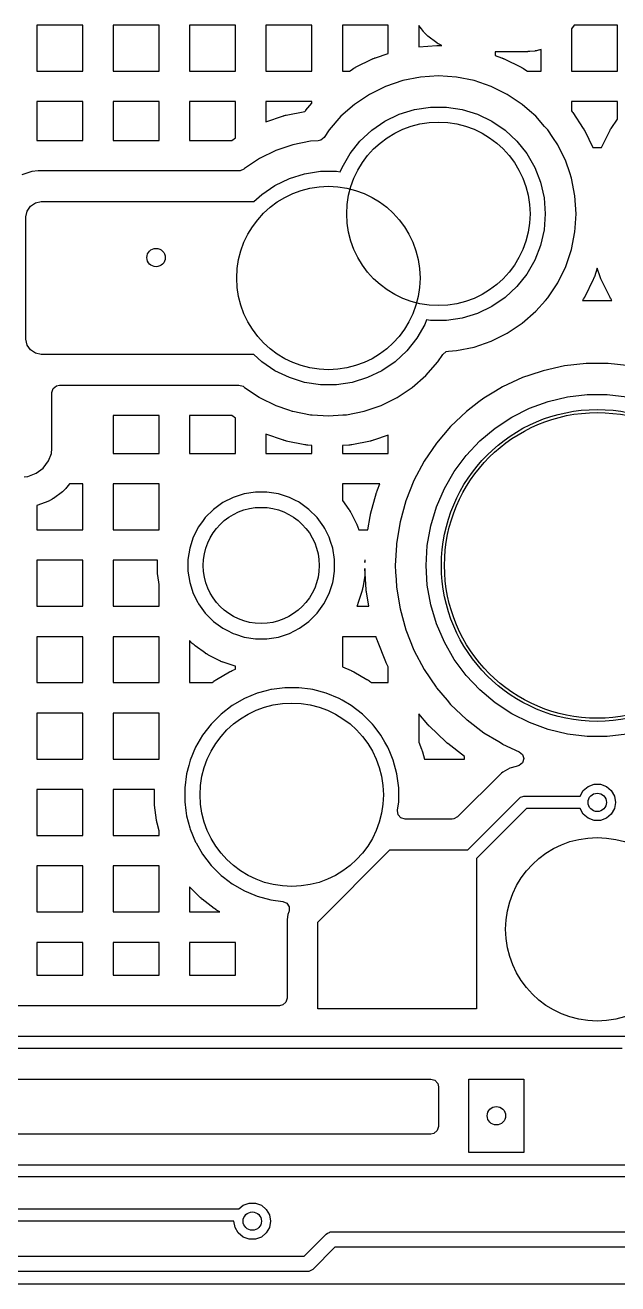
# Model space of a CAD drawing. Extents: x 2.49 to 8.57, y -5.87 to -1.87.
# Drawn here: x 5.737 to 6.119, y -4.413 to -3.603 of the extents above; entities that cross this region are included whole.
import ezdxf

# ---------------------------------------------------------------- set-up
doc = ezdxf.new("R2010")
doc.units = 0
doc.header["$MEASUREMENT"] = 0
doc.layers.add('BLACK', color=7, linetype='CONTINUOUS')

msp = doc.modelspace()

# ---------------------------------------------------------------- linework, layer by layer
at = {"layer": 'BLACK', "linetype": 'CONTINUOUS'}
for p, q in [((5.77402, -3.60268), (5.74442, -3.60268)), ((5.74442, -3.60268), (5.74442, -3.63228)), ((5.77402, -3.63228), (5.77402, -3.60268)), ((5.82323, -3.60268), (5.79363, -3.60268)), ((5.79363, -3.60268), (5.79363, -3.63228)), ((5.82323, -3.63228), (5.82323, -3.60268)), ((5.87245, -3.60268), (5.84284, -3.60268)), ((5.84284, -3.60268), (5.84284, -3.63228)), ((5.87245, -3.63228), (5.87245, -3.60268)), ((5.92166, -3.60268), (5.89205, -3.60268)), ((5.89205, -3.60268), (5.89205, -3.63228)), ((5.92166, -3.63228), (5.92166, -3.60268)), ((5.97087, -3.60268), (5.94127, -3.60268)), ((5.94127, -3.60268), (5.94127, -3.63228)), ((5.97087, -3.61652), (5.97087, -3.60268)), ((5.9922, -3.6051), (5.99048, -3.6028)), ((5.99048, -3.6028), (5.99048, -3.61652)), ((5.99348, -3.60681), (5.9922, -3.6051)), ((6.09072, -3.60268), (6.0889, -3.6051)), ((6.0889, -3.6051), (6.0889, -3.63228)), ((6.11851, -3.60268), (6.09072, -3.60268)), ((6.11851, -3.61583), (6.11851, -3.60268)), ((5.9937, -3.60709), (5.99348, -3.60681)), ((5.99416, -3.60762), (5.9937, -3.60709)), ((5.9944, -3.60787), (5.99416, -3.60762)), ((5.99539, -3.60886), (5.9944, -3.60787)), ((5.99564, -3.6091), (5.99539, -3.60886)), ((5.99618, -3.60956), (5.99564, -3.6091)), ((5.99645, -3.60978), (5.99618, -3.60956)), ((6.00211, -3.61401), (5.99645, -3.60978)), ((6.00239, -3.61421), (6.00211, -3.61401)), ((5.96256, -3.62363), (5.97087, -3.62081)), ((5.97087, -3.61974), (5.97087, -3.61652)), ((5.97087, -3.62081), (5.97087, -3.61974)), ((5.99048, -3.61652), (6.00219, -3.61575)), ((6.00219, -3.61575), (6.00235, -3.61574)), ((6.00235, -3.61574), (6.00267, -3.61573)), ((6.00298, -3.61459), (6.00239, -3.61421)), ((6.00267, -3.61573), (6.00283, -3.61573)), ((6.00283, -3.61573), (6.00347, -3.61573)), ((6.00328, -3.61477), (6.00298, -3.61459)), ((6.00451, -3.61544), (6.00328, -3.61477)), ((6.00347, -3.61573), (6.00363, -3.61573)), ((6.00363, -3.61573), (6.00395, -3.61574)), ((6.00395, -3.61574), (6.00411, -3.61575)), ((6.00411, -3.61575), (6.00533, -3.61583)), ((6.00482, -3.6156), (6.00451, -3.61544)), ((6.00533, -3.61583), (6.00482, -3.6156)), ((6.06041, -3.61974), (6.03969, -3.61974)), ((6.03969, -3.61974), (6.03969, -3.62226)), ((6.03969, -3.62226), (6.04373, -3.62363)), ((6.06055, -3.61974), (6.06041, -3.61974)), ((6.06081, -3.61973), (6.06055, -3.61974)), ((6.06094, -3.61972), (6.06081, -3.61973)), ((6.06146, -3.6197), (6.06094, -3.61972)), ((6.06159, -3.61969), (6.06146, -3.6197)), ((6.06186, -3.61967), (6.06159, -3.61969)), ((6.06199, -3.61965), (6.06186, -3.61967)), ((6.0652, -3.61931), (6.06199, -3.61965)), ((6.06551, -3.61927), (6.0652, -3.61931)), ((6.06611, -3.61916), (6.06551, -3.61927)), ((6.06641, -3.6191), (6.06611, -3.61916)), ((6.0676, -3.61882), (6.06641, -3.6191)), ((6.0679, -3.61874), (6.0676, -3.61882)), ((6.06849, -3.61856), (6.0679, -3.61874)), ((6.06878, -3.61846), (6.06849, -3.61856)), ((6.0693, -3.61827), (6.06878, -3.61846)), ((6.0693, -3.63228), (6.0693, -3.61827)), ((6.11851, -3.63228), (6.11851, -3.61583)), ((5.94867, -3.63041), (5.94923, -3.63009)), ((5.94923, -3.63009), (5.94937, -3.63001)), ((5.94937, -3.63001), (5.94965, -3.62986)), ((5.94965, -3.62986), (5.94979, -3.62979)), ((5.94979, -3.62979), (5.96079, -3.62437)), ((5.96079, -3.62437), (5.96093, -3.6243)), ((5.96093, -3.6243), (5.96122, -3.62417)), ((5.96122, -3.62417), (5.96137, -3.6241)), ((5.96137, -3.6241), (5.96196, -3.62386)), ((5.96196, -3.62386), (5.96211, -3.6238)), ((5.96211, -3.6238), (5.96241, -3.62369)), ((5.96241, -3.62369), (5.96256, -3.62363)), ((6.04373, -3.62363), (6.04389, -3.62369)), ((6.04389, -3.62369), (6.04419, -3.6238)), ((6.04419, -3.6238), (6.04433, -3.62386)), ((6.04433, -3.62386), (6.04493, -3.6241)), ((6.04493, -3.6241), (6.04507, -3.62417)), ((6.04507, -3.62417), (6.04537, -3.6243)), ((6.04537, -3.6243), (6.04551, -3.62437)), ((6.04551, -3.62437), (6.05651, -3.62979)), ((6.05651, -3.62979), (6.05665, -3.62986)), ((6.05665, -3.62986), (6.05693, -3.63001)), ((6.05693, -3.63001), (6.05707, -3.63009)), ((6.05707, -3.63009), (6.05763, -3.63041)), ((5.74442, -3.63228), (5.77402, -3.63228)), ((5.79363, -3.63228), (5.82323, -3.63228)), ((5.84284, -3.63228), (5.87245, -3.63228)), ((5.89205, -3.63228), (5.92166, -3.63228)), ((5.94127, -3.63228), (5.94583, -3.63228)), ((5.94583, -3.63228), (5.94813, -3.63075)), ((5.94813, -3.63075), (5.94826, -3.63066)), ((5.94826, -3.63066), (5.94854, -3.63049)), ((5.94854, -3.63049), (5.94867, -3.63041)), ((5.98017, -3.63836), (5.96917, -3.64209)), ((5.99156, -3.6361), (5.98017, -3.63836)), ((5.98017, -3.63836), (5.98017, -3.63836)), ((6.00315, -3.63534), (5.99156, -3.6361)), ((5.99156, -3.6361), (5.99156, -3.6361)), ((5.99156, -3.6361), (5.99156, -3.6361)), ((5.99156, -3.6361), (5.99156, -3.6361)), ((5.99156, -3.6361), (5.99156, -3.6361)), ((6.01474, -3.6361), (6.00315, -3.63534)), ((6.00315, -3.63534), (6.00315, -3.63534)), ((6.02613, -3.63836), (6.01474, -3.6361)), ((6.01474, -3.6361), (6.01474, -3.6361)), ((6.01474, -3.6361), (6.01474, -3.6361)), ((6.03713, -3.64209), (6.02613, -3.63836)), ((6.02613, -3.63836), (6.02613, -3.63836)), ((6.02613, -3.63836), (6.02613, -3.63836)), ((6.05763, -3.63041), (6.05776, -3.63049)), ((6.05776, -3.63049), (6.05804, -3.63066)), ((6.05804, -3.63066), (6.05817, -3.63075)), ((6.05817, -3.63075), (6.06047, -3.63228)), ((6.06047, -3.63228), (6.0693, -3.63228)), ((6.0889, -3.63228), (6.11851, -3.63228)), ((5.96917, -3.64209), (5.95875, -3.64723)), ((6.04755, -3.64723), (6.03713, -3.64209)), ((5.77402, -3.65189), (5.74442, -3.65189)), ((5.74442, -3.65189), (5.74442, -3.67696)), ((5.77402, -3.67694), (5.77402, -3.65189)), ((5.82323, -3.65189), (5.79363, -3.65189)), ((5.79363, -3.65189), (5.79363, -3.67694)), ((5.82323, -3.67694), (5.82323, -3.65189)), ((5.87245, -3.65189), (5.84284, -3.65189)), ((5.84284, -3.65189), (5.84284, -3.67694)), ((5.87245, -3.66485), (5.87245, -3.65189)), ((5.92166, -3.65189), (5.89205, -3.65189)), ((5.89205, -3.65189), (5.89205, -3.66485)), ((5.91775, -3.65739), (5.92166, -3.65293)), ((5.92166, -3.65293), (5.92166, -3.65189)), ((5.9491, -3.65368), (5.94036, -3.66134)), ((5.95875, -3.64723), (5.9491, -3.65368)), ((6.0572, -3.65368), (6.04755, -3.64723)), ((6.04755, -3.64723), (6.04755, -3.64723)), ((6.06192, -3.65782), (6.0572, -3.65368)), ((6.11851, -3.65189), (6.0889, -3.65189)), ((6.0889, -3.65189), (6.0889, -3.65782)), ((6.11851, -3.6631), (6.11851, -3.65189)), ((5.89205, -3.66485), (5.9033, -3.66103)), ((5.9033, -3.66103), (5.90346, -3.66098)), ((5.90346, -3.66098), (5.90376, -3.66089)), ((5.90376, -3.66089), (5.90392, -3.66084)), ((5.90392, -3.66084), (5.90454, -3.66068)), ((5.90454, -3.66068), (5.90469, -3.66064)), ((5.90469, -3.66064), (5.90501, -3.66057)), ((5.90501, -3.66057), (5.90516, -3.66053)), ((5.90516, -3.66053), (5.91714, -3.65815)), ((5.91714, -3.65815), (5.91735, -3.65788)), ((5.91735, -3.65788), (5.91745, -3.65776)), ((5.91745, -3.65776), (5.91765, -3.65751)), ((5.91765, -3.65751), (5.91775, -3.65739)), ((5.94036, -3.66134), (5.93271, -3.67007)), ((5.9687, -3.66446), (5.97798, -3.65999)), ((5.97798, -3.65999), (5.98782, -3.65696)), ((5.98782, -3.65696), (5.998, -3.65542)), ((5.998, -3.65542), (6.0083, -3.65542)), ((6.0083, -3.65542), (6.01848, -3.65696)), ((6.01848, -3.65696), (6.02832, -3.65999)), ((6.02832, -3.65999), (6.0376, -3.66446)), ((6.06594, -3.66134), (6.06192, -3.65782)), ((6.07161, -3.66781), (6.06594, -3.66134)), ((6.0889, -3.65782), (6.08895, -3.65788)), ((6.08895, -3.65788), (6.08934, -3.65839)), ((6.08934, -3.65839), (6.08944, -3.65852)), ((6.08944, -3.65852), (6.08963, -3.65878)), ((6.08963, -3.65878), (6.08972, -3.65892)), ((6.08972, -3.65892), (6.09653, -3.66911)), ((5.87245, -3.67531), (5.87245, -3.66485)), ((5.93271, -3.67007), (5.92945, -3.67495)), ((5.95264, -3.67727), (5.96019, -3.67026)), ((5.96019, -3.67026), (5.9687, -3.66446)), ((6.0376, -3.66446), (6.04611, -3.67026)), ((6.04611, -3.67026), (6.05366, -3.67727)), ((6.07359, -3.67007), (6.07161, -3.66781)), ((6.07687, -3.67498), (6.07359, -3.67007)), ((6.09653, -3.66911), (6.09661, -3.66924)), ((6.09661, -3.66924), (6.09678, -3.66951)), ((6.09678, -3.66951), (6.09687, -3.66965)), ((6.09687, -3.66965), (6.09719, -3.67021)), ((6.09719, -3.67021), (6.09726, -3.67035)), ((6.09726, -3.67035), (6.09742, -3.67063)), ((6.09742, -3.67063), (6.09749, -3.67077)), ((6.09749, -3.67077), (6.10278, -3.6815)), ((6.10825, -3.6815), (6.11353, -3.67077)), ((6.11353, -3.67077), (6.11361, -3.67063)), ((6.11361, -3.67063), (6.11376, -3.67035)), ((6.11376, -3.67035), (6.11384, -3.67021)), ((6.11384, -3.67021), (6.11416, -3.66965)), ((6.11416, -3.66965), (6.11424, -3.66951)), ((6.11424, -3.66951), (6.11441, -3.66924)), ((6.11441, -3.66924), (6.1145, -3.66911)), ((6.1145, -3.66911), (6.11851, -3.6631)), ((5.74442, -3.67696), (5.74453, -3.67696)), ((5.74453, -3.67696), (5.74465, -3.67695)), ((5.74465, -3.67695), (5.7449, -3.67694)), ((5.7449, -3.67694), (5.74503, -3.67694)), ((5.74503, -3.67694), (5.77402, -3.67694)), ((5.79363, -3.67694), (5.82323, -3.67694)), ((5.84284, -3.67694), (5.87, -3.67694)), ((5.87, -3.67694), (5.87245, -3.67531)), ((5.92069, -3.67743), (5.9093, -3.6797)), ((5.92571, -3.6771), (5.92069, -3.67743)), ((5.92069, -3.67743), (5.92069, -3.67743)), ((5.92069, -3.67743), (5.92069, -3.67743)), ((5.92069, -3.67743), (5.92069, -3.67743)), ((5.92069, -3.67743), (5.92069, -3.67743)), ((5.92734, -3.67671), (5.92571, -3.6771)), ((5.92945, -3.67495), (5.92734, -3.67671)), ((5.94622, -3.68532), (5.95264, -3.67727)), ((6.05366, -3.67727), (6.06008, -3.68532)), ((6.08004, -3.67973), (6.07687, -3.67498)), ((5.8983, -3.68343), (5.88789, -3.68857)), ((5.9093, -3.6797), (5.8983, -3.68343)), ((5.9093, -3.6797), (5.9093, -3.6797)), ((5.94107, -3.69423), (5.94622, -3.68532)), ((6.06008, -3.68532), (6.06522, -3.69423)), ((6.08005, -3.67973), (6.08004, -3.67973)), ((6.08518, -3.69015), (6.08005, -3.67973)), ((6.10278, -3.6815), (6.10825, -3.6815)), ((5.87823, -3.69502), (5.87787, -3.69534)), ((5.88789, -3.68857), (5.87823, -3.69502)), ((5.93994, -3.69714), (5.94107, -3.69423)), ((6.06522, -3.69423), (6.06899, -3.70382)), ((6.08779, -3.69782), (6.08518, -3.69015)), ((5.74123, -3.69696), (5.73467, -3.69914)), ((5.74527, -3.69655), (5.74123, -3.69696)), ((5.74123, -3.69696), (5.74123, -3.69696)), ((5.74528, -3.69655), (5.74527, -3.69655)), ((5.87465, -3.69655), (5.74528, -3.69655)), ((5.87538, -3.6965), (5.87465, -3.69655)), ((5.87787, -3.69534), (5.87538, -3.6965)), ((5.89783, -3.7058), (5.90711, -3.70133)), ((5.90711, -3.70133), (5.91695, -3.6983)), ((5.91695, -3.6983), (5.92713, -3.69676)), ((5.92713, -3.69676), (5.93743, -3.69676)), ((5.93743, -3.69676), (5.93994, -3.69714)), ((6.0889, -3.7011), (6.08779, -3.69782)), ((6.08892, -3.70115), (6.0889, -3.7011)), ((6.09118, -3.71254), (6.08892, -3.70115)), ((5.88933, -3.7116), (5.89783, -3.7058)), ((6.06899, -3.70382), (6.07128, -3.71386)), ((5.73815, -3.72233), (5.74028, -3.71914)), ((5.74028, -3.71914), (5.74348, -3.717)), ((5.74348, -3.717), (5.74724, -3.71625)), ((5.74724, -3.71625), (5.88431, -3.71625)), ((5.88431, -3.71625), (5.88933, -3.7116)), ((6.07128, -3.71386), (6.07205, -3.72413)), ((6.09194, -3.72413), (6.09118, -3.71254)), ((6.09118, -3.71254), (6.09118, -3.71254)), ((5.7374, -3.7261), (5.73815, -3.72233)), ((5.7374, -3.80484), (5.7374, -3.7261)), ((6.07205, -3.72413), (6.07128, -3.7344)), ((6.09135, -3.73315), (6.09194, -3.72413)), ((6.09194, -3.72413), (6.09194, -3.72413)), ((6.07128, -3.7344), (6.06899, -3.74444)), ((6.08892, -3.74711), (6.09118, -3.73572)), ((6.09118, -3.73572), (6.09135, -3.73315)), ((6.06899, -3.74444), (6.06522, -3.75402)), ((6.08518, -3.75811), (6.08892, -3.74711)), ((6.06522, -3.75402), (6.06008, -3.76294)), ((6.08005, -3.76852), (6.08518, -3.75811)), ((6.10551, -3.75922), (6.10365, -3.76471)), ((6.10738, -3.76471), (6.10551, -3.75922)), ((6.06008, -3.76294), (6.05366, -3.77099)), ((6.10291, -3.76649), (6.09749, -3.77748)), ((6.10298, -3.76635), (6.10291, -3.76649)), ((6.10311, -3.76605), (6.10298, -3.76635)), ((6.10317, -3.76591), (6.10311, -3.76605)), ((6.10342, -3.76531), (6.10317, -3.76591)), ((6.10348, -3.76516), (6.10342, -3.76531)), ((6.10359, -3.76486), (6.10348, -3.76516)), ((6.10365, -3.76471), (6.10359, -3.76486)), ((6.10743, -3.76486), (6.10738, -3.76471)), ((6.10754, -3.76516), (6.10743, -3.76486)), ((6.1076, -3.76531), (6.10754, -3.76516)), ((6.10785, -3.76591), (6.1076, -3.76531)), ((6.10791, -3.76605), (6.10785, -3.76591)), ((6.10805, -3.76635), (6.10791, -3.76605)), ((6.10811, -3.76649), (6.10805, -3.76635)), ((6.11354, -3.77748), (6.10811, -3.76649)), ((6.05366, -3.77099), (6.04611, -3.77799)), ((6.07359, -3.77818), (6.08005, -3.76852)), ((6.0376, -3.7838), (6.02832, -3.78826)), ((6.04611, -3.77799), (6.0376, -3.7838)), ((6.06594, -3.78691), (6.07207, -3.77992)), ((6.07207, -3.77992), (6.07359, -3.77818)), ((6.09653, -3.77915), (6.09601, -3.77992)), ((6.09601, -3.77992), (6.11501, -3.77992)), ((6.09661, -3.77902), (6.09653, -3.77915)), ((6.09678, -3.77874), (6.09661, -3.77902)), ((6.09686, -3.77861), (6.09678, -3.77874)), ((6.09719, -3.77805), (6.09686, -3.77861)), ((6.09726, -3.77791), (6.09719, -3.77805)), ((6.09742, -3.77763), (6.09726, -3.77791)), ((6.09749, -3.77748), (6.09742, -3.77763)), ((6.11361, -3.77763), (6.11354, -3.77748)), ((6.11376, -3.77791), (6.11361, -3.77763)), ((6.11384, -3.77805), (6.11376, -3.77791)), ((6.11416, -3.77861), (6.11384, -3.77805)), ((6.11424, -3.77874), (6.11416, -3.77861)), ((6.11441, -3.77902), (6.11424, -3.77874)), ((6.1145, -3.77915), (6.11441, -3.77902)), ((6.11501, -3.77992), (6.1145, -3.77915)), ((6.01848, -3.7913), (6.0083, -3.79283)), ((6.02832, -3.78826), (6.01848, -3.7913)), ((6.0572, -3.79457), (6.06594, -3.78691)), ((5.99436, -3.79536), (5.98921, -3.80428)), ((5.9955, -3.79246), (5.99436, -3.79536)), ((5.998, -3.79283), (5.9955, -3.79246)), ((6.0083, -3.79283), (5.998, -3.79283)), ((6.04755, -3.80102), (6.0572, -3.79457)), ((5.73815, -3.8086), (5.7374, -3.80484)), ((5.74028, -3.8118), (5.73815, -3.8086)), ((5.98921, -3.80428), (5.98279, -3.81233)), ((6.02613, -3.8099), (6.03713, -3.80616)), ((6.03713, -3.80616), (6.04755, -3.80102)), ((5.74348, -3.81393), (5.74028, -3.8118)), ((5.74724, -3.81468), (5.74348, -3.81393)), ((5.88431, -3.81468), (5.74724, -3.81468)), ((5.88933, -3.81933), (5.88431, -3.81468)), ((5.98279, -3.81233), (5.97524, -3.81933)), ((6.00273, -3.81952), (6.00598, -3.81465)), ((6.00598, -3.81465), (6.00809, -3.81288)), ((6.00809, -3.81288), (6.00972, -3.81249)), ((6.00972, -3.81249), (6.01474, -3.81216)), ((6.01474, -3.81216), (6.02613, -3.8099)), ((5.89783, -3.82513), (5.88933, -3.81933)), ((5.97524, -3.81933), (5.96673, -3.82513)), ((5.99507, -3.82825), (6.00273, -3.81952)), ((6.08446, -3.82209), (6.0707, -3.82512)), ((6.09847, -3.82057), (6.08446, -3.82209)), ((6.11256, -3.82057), (6.09847, -3.82057)), ((6.09847, -3.82057), (6.09847, -3.82057)), ((6.12656, -3.82209), (6.11256, -3.82057)), ((6.11256, -3.82057), (6.11256, -3.82057)), ((5.90711, -3.8296), (5.89783, -3.82513)), ((5.91695, -3.83264), (5.90711, -3.8296)), ((5.92713, -3.83417), (5.91695, -3.83264)), ((5.94761, -3.83264), (5.93743, -3.83417)), ((5.95745, -3.8296), (5.94761, -3.83264)), ((5.96673, -3.82513), (5.95745, -3.8296)), ((5.98634, -3.83591), (5.99507, -3.82825)), ((6.05734, -3.82962), (6.04456, -3.83553)), ((6.05734, -3.82962), (6.05734, -3.82962)), ((6.05734, -3.82962), (6.05734, -3.82962)), ((6.06204, -3.82803), (6.05734, -3.82962)), ((6.0707, -3.82512), (6.06204, -3.82803)), ((5.75415, -3.83927), (5.75493, -3.83663)), ((5.75415, -3.87562), (5.75415, -3.83927)), ((5.75493, -3.83663), (5.75701, -3.83483)), ((5.75701, -3.83483), (5.75904, -3.83438)), ((5.75904, -3.83438), (5.87465, -3.83438)), ((5.87465, -3.83438), (5.87729, -3.83516)), ((5.87729, -3.83516), (5.87787, -3.8356)), ((5.87787, -3.8356), (5.87823, -3.83591)), ((5.87823, -3.83591), (5.87823, -3.83591)), ((5.87823, -3.83591), (5.87823, -3.83591)), ((5.87823, -3.83591), (5.88767, -3.84222)), ((5.93743, -3.83417), (5.92713, -3.83417)), ((5.97668, -3.84236), (5.98634, -3.83591)), ((6.03999, -3.83828), (6.03248, -3.8428)), ((6.04456, -3.83553), (6.03999, -3.83828)), ((6.04456, -3.83553), (6.04456, -3.83553)), ((6.08637, -3.84194), (6.0991, -3.84046)), ((6.0991, -3.84046), (6.11192, -3.84046)), ((6.11192, -3.84046), (6.12465, -3.84194)), ((5.88767, -3.84222), (5.88789, -3.84236)), ((5.88789, -3.84236), (5.8983, -3.8475)), ((5.8983, -3.8475), (5.90654, -3.8503)), ((5.95526, -3.85123), (5.96626, -3.8475)), ((5.96626, -3.8475), (5.97668, -3.84236)), ((6.02923, -3.84527), (6.02127, -3.85132)), ((6.03248, -3.8428), (6.02923, -3.84527)), ((6.06185, -3.84929), (6.0739, -3.8449)), ((6.0739, -3.8449), (6.08637, -3.84194)), ((5.82323, -3.85399), (5.79363, -3.85399)), ((5.79363, -3.85399), (5.79363, -3.87835)), ((5.82323, -3.87835), (5.82323, -3.85399)), ((5.87, -3.85399), (5.84284, -3.85399)), ((5.84284, -3.85399), (5.84284, -3.87835)), ((5.87245, -3.85563), (5.87, -3.85399)), ((5.87245, -3.87835), (5.87245, -3.85563)), ((5.90654, -3.8503), (5.90896, -3.85112)), ((5.90896, -3.85112), (5.9093, -3.85123)), ((5.9093, -3.85123), (5.92069, -3.8535)), ((5.92069, -3.8535), (5.92181, -3.85357)), ((5.92181, -3.85357), (5.93228, -3.85426)), ((5.93228, -3.85426), (5.94156, -3.85365)), ((5.93228, -3.85426), (5.93228, -3.85426)), ((5.93228, -3.85426), (5.93228, -3.85426)), ((5.94156, -3.85365), (5.94387, -3.8535)), ((5.94387, -3.8535), (5.95526, -3.85123)), ((6.02127, -3.85132), (6.01104, -3.86101)), ((6.02127, -3.85132), (6.02127, -3.85132)), ((6.03968, -3.86208), (6.05039, -3.85504)), ((6.05039, -3.85504), (6.06185, -3.84929)), ((6.01104, -3.86101), (6.00191, -3.87175)), ((6.02986, -3.87032), (6.03968, -3.86208)), ((5.9033, -3.8699), (5.89205, -3.86608)), ((5.89205, -3.86608), (5.89205, -3.87835)), ((5.90346, -3.86995), (5.9033, -3.8699)), ((5.90376, -3.87005), (5.90346, -3.86995)), ((5.90392, -3.87009), (5.90376, -3.87005)), ((5.90454, -3.87026), (5.90392, -3.87009)), ((5.90469, -3.87029), (5.90454, -3.87026)), ((5.90501, -3.87037), (5.90469, -3.87029)), ((5.90516, -3.8704), (5.90501, -3.87037)), ((5.91718, -3.87279), (5.90516, -3.8704)), ((5.91734, -3.87282), (5.91718, -3.87279)), ((5.91766, -3.87287), (5.91734, -3.87282)), ((5.91782, -3.8729), (5.91766, -3.87287)), ((5.91845, -3.87298), (5.91782, -3.8729)), ((5.91861, -3.873), (5.91845, -3.87298)), ((5.91893, -3.87303), (5.91861, -3.873)), ((5.91909, -3.87304), (5.91893, -3.87303)), ((5.92166, -3.87321), (5.91909, -3.87304)), ((5.92166, -3.87332), (5.92166, -3.87321)), ((5.92166, -3.87835), (5.92166, -3.87332)), ((5.94548, -3.87304), (5.94127, -3.87332)), ((5.94127, -3.87332), (5.94127, -3.87835)), ((5.94564, -3.87303), (5.94548, -3.87304)), ((5.94596, -3.873), (5.94564, -3.87303)), ((5.94611, -3.87298), (5.94596, -3.873)), ((5.94675, -3.8729), (5.94611, -3.87298)), ((5.94691, -3.87287), (5.94675, -3.8729)), ((5.94723, -3.87282), (5.94691, -3.87287)), ((5.94738, -3.87279), (5.94723, -3.87282)), ((5.9594, -3.8704), (5.94738, -3.87279)), ((5.95956, -3.87037), (5.9594, -3.8704)), ((5.95987, -3.87029), (5.95956, -3.87037)), ((5.96003, -3.87026), (5.95987, -3.87029)), ((5.96065, -3.87009), (5.96003, -3.87026)), ((5.9608, -3.87005), (5.96065, -3.87009)), ((5.96111, -3.86995), (5.9608, -3.87005)), ((5.96126, -3.8699), (5.96111, -3.86995)), ((5.97087, -3.86664), (5.96126, -3.8699)), ((5.97087, -3.87835), (5.97087, -3.86664)), ((6.00191, -3.87175), (5.99401, -3.88342)), ((6.00191, -3.87175), (6.00191, -3.87175)), ((6.02107, -3.87965), (6.02986, -3.87032)), ((5.75192, -3.88327), (5.75376, -3.87835)), ((5.75376, -3.87835), (5.7539, -3.87797)), ((5.7539, -3.87797), (5.75415, -3.87562)), ((5.79363, -3.87835), (5.82323, -3.87835)), ((5.84284, -3.87835), (5.87245, -3.87835)), ((5.89205, -3.87835), (5.92166, -3.87835)), ((5.94127, -3.87835), (5.97087, -3.87835)), ((6.01341, -3.88993), (6.02107, -3.87965)), ((5.74399, -3.89121), (5.74853, -3.88781)), ((5.74853, -3.88781), (5.75192, -3.88327)), ((5.99401, -3.88342), (5.98741, -3.89586)), ((5.99401, -3.88342), (5.99401, -3.88342)), ((5.73633, -3.89344), (5.73868, -3.89319)), ((5.73868, -3.89319), (5.74399, -3.89121)), ((5.98741, -3.89587), (5.98219, -3.90895)), ((5.98741, -3.89586), (5.98741, -3.89587)), ((6.007, -3.90103), (6.01341, -3.88993)), ((5.76084, -3.90309), (5.75518, -3.90732)), ((5.76111, -3.90287), (5.76084, -3.90309)), ((5.76164, -3.90241), (5.76111, -3.90287)), ((5.76189, -3.90217), (5.76164, -3.90241)), ((5.76288, -3.90118), (5.76189, -3.90217)), ((5.76312, -3.90092), (5.76288, -3.90118)), ((5.76358, -3.90039), (5.76312, -3.90092)), ((5.7638, -3.90012), (5.76358, -3.90039)), ((5.76542, -3.89795), (5.7638, -3.90012)), ((5.77402, -3.89795), (5.76542, -3.89795)), ((5.77402, -3.92756), (5.77402, -3.89795)), ((5.82323, -3.89795), (5.79363, -3.89795)), ((5.79363, -3.89795), (5.79363, -3.92756)), ((5.82323, -3.92756), (5.82323, -3.89795)), ((5.87791, -3.90441), (5.87083, -3.9067)), ((5.88526, -3.90324), (5.87791, -3.90441)), ((5.8927, -3.90324), (5.88526, -3.90324)), ((5.88526, -3.90324), (5.88526, -3.90324)), ((5.90004, -3.90441), (5.8927, -3.90324)), ((5.8927, -3.90324), (5.8927, -3.90324)), ((5.90712, -3.9067), (5.90004, -3.90441)), ((5.96547, -3.89795), (5.94127, -3.89795)), ((5.94127, -3.89795), (5.94127, -3.90871)), ((5.95946, -3.91754), (5.96337, -3.90345)), ((5.96337, -3.90345), (5.96341, -3.90333)), ((5.96341, -3.90333), (5.96349, -3.90307)), ((5.96349, -3.90307), (5.96353, -3.90294)), ((5.96353, -3.90294), (5.9637, -3.90244)), ((5.9637, -3.90244), (5.96374, -3.90232)), ((5.96374, -3.90232), (5.96383, -3.90207)), ((5.96383, -3.90207), (5.96388, -3.90194)), ((5.96388, -3.90194), (5.96547, -3.89795)), ((6.00192, -3.9128), (6.007, -3.90103)), ((5.74467, -3.91187), (5.74442, -3.91195)), ((5.74442, -3.91195), (5.74442, -3.92756)), ((5.74496, -3.91177), (5.74467, -3.91187)), ((5.7515, -3.90933), (5.74496, -3.91177)), ((5.75182, -3.9092), (5.7515, -3.90933)), ((5.75246, -3.90891), (5.75182, -3.9092)), ((5.75277, -3.90875), (5.75246, -3.90891)), ((5.754, -3.90808), (5.75277, -3.90875)), ((5.7543, -3.9079), (5.754, -3.90808)), ((5.75489, -3.90752), (5.7543, -3.9079)), ((5.75518, -3.90732), (5.75489, -3.90752)), ((5.86164, -3.91195), (5.85819, -3.91446)), ((5.8642, -3.91008), (5.86164, -3.91195)), ((5.87083, -3.9067), (5.8642, -3.91008)), ((5.91105, -3.90871), (5.90712, -3.9067)), ((5.91293, -3.90966), (5.91105, -3.90871)), ((5.91375, -3.91008), (5.91293, -3.90966)), ((5.91977, -3.91446), (5.91375, -3.91008)), ((5.94127, -3.90871), (5.94549, -3.91452)), ((5.98219, -3.90896), (5.97842, -3.92253)), ((5.98219, -3.90895), (5.98219, -3.90896)), ((5.99825, -3.92508), (6.00192, -3.9128)), ((5.85164, -3.92149), (5.84855, -3.92573)), ((5.85293, -3.91972), (5.85164, -3.92149)), ((5.85819, -3.91446), (5.85293, -3.91972)), ((5.85293, -3.91972), (5.85293, -3.91972)), ((5.85293, -3.91972), (5.85293, -3.91972)), ((5.85819, -3.91446), (5.85819, -3.91446)), ((5.85819, -3.91446), (5.85819, -3.91446)), ((5.92503, -3.91972), (5.91977, -3.91446)), ((5.9294, -3.92573), (5.92503, -3.91972)), ((5.94549, -3.91452), (5.9456, -3.91468)), ((5.9456, -3.91468), (5.94581, -3.915)), ((5.94581, -3.915), (5.94592, -3.91516)), ((5.94592, -3.91516), (5.94632, -3.91582)), ((5.94632, -3.91582), (5.94642, -3.91598)), ((5.94642, -3.91598), (5.9466, -3.91632)), ((5.9466, -3.91632), (5.94669, -3.91649)), ((5.94669, -3.91649), (5.95042, -3.92381)), ((5.95773, -3.92756), (5.95912, -3.9191)), ((5.95912, -3.9191), (5.95914, -3.91897)), ((5.95914, -3.91897), (5.95919, -3.91871)), ((5.95919, -3.91871), (5.95922, -3.91858)), ((5.95922, -3.91858), (5.95933, -3.91806)), ((5.95933, -3.91806), (5.95936, -3.91793)), ((5.95936, -3.91793), (5.95943, -3.91767)), ((5.95943, -3.91767), (5.95946, -3.91754)), ((5.74442, -3.92756), (5.77402, -3.92756)), ((5.79363, -3.92756), (5.82323, -3.92756)), ((5.84855, -3.92573), (5.84518, -3.93236)), ((5.92988, -3.92668), (5.9294, -3.92573)), ((5.93278, -3.93236), (5.92988, -3.92668)), ((5.95042, -3.92381), (5.95051, -3.92398)), ((5.95051, -3.92398), (5.95067, -3.92433)), ((5.95067, -3.92433), (5.95074, -3.92451)), ((5.95074, -3.92451), (5.95104, -3.92522)), ((5.95104, -3.92522), (5.95111, -3.92539)), ((5.95111, -3.92539), (5.95124, -3.92576)), ((5.95124, -3.92576), (5.95131, -3.92594)), ((5.95131, -3.92594), (5.95183, -3.92756)), ((5.95183, -3.92756), (5.95773, -3.92756)), ((5.97842, -3.92253), (5.97614, -3.93644)), ((5.97842, -3.92253), (5.97842, -3.92253)), ((5.99602, -3.93771), (5.99825, -3.92508)), ((5.84518, -3.93236), (5.84288, -3.93944)), ((5.93366, -3.93508), (5.93278, -3.93236)), ((5.93278, -3.93236), (5.93278, -3.93236)), ((5.93278, -3.93236), (5.93278, -3.93236)), ((5.93508, -3.93944), (5.93366, -3.93508)), ((5.97609, -3.93748), (5.97538, -3.95051)), ((5.97614, -3.93644), (5.97609, -3.93748)), ((5.97614, -3.93644), (5.97614, -3.93644)), ((5.97614, -3.93644), (5.97614, -3.93644)), ((5.99528, -3.95051), (5.99602, -3.93771)), ((5.84288, -3.93944), (5.84171, -3.94679)), ((5.93624, -3.94679), (5.93508, -3.93944)), ((5.77402, -3.94717), (5.74442, -3.94717)), ((5.74442, -3.94717), (5.74442, -3.97677)), ((5.77402, -3.97677), (5.77402, -3.94717)), ((5.82211, -3.94717), (5.79363, -3.94717)), ((5.79363, -3.94717), (5.79363, -3.97677)), ((5.82211, -3.95461), (5.82211, -3.94717)), ((5.84171, -3.94679), (5.84171, -3.95423)), ((5.84171, -3.95423), (5.84288, -3.96157)), ((5.93527, -3.96037), (5.93624, -3.95423)), ((5.93624, -3.94863), (5.93624, -3.94679)), ((5.93624, -3.95423), (5.93624, -3.94863)), ((5.95593, -3.94717), (5.95585, -3.94717)), ((5.95585, -3.94717), (5.95585, -3.94863)), ((5.95585, -3.94863), (5.95593, -3.94717)), ((5.95658, -3.9659), (5.95585, -3.95238)), ((5.95585, -3.95238), (5.95585, -3.95461)), ((5.97538, -3.95051), (5.97538, -3.95051)), ((5.97538, -3.95051), (5.97562, -3.95485)), ((5.99602, -3.9633), (5.99528, -3.95051)), ((5.82211, -3.9548), (5.82211, -3.95461)), ((5.82213, -3.95519), (5.82211, -3.9548)), ((5.82214, -3.95538), (5.82213, -3.95519)), ((5.8222, -3.95615), (5.82214, -3.95538)), ((5.82222, -3.95634), (5.8222, -3.95615)), ((5.82226, -3.95672), (5.82222, -3.95634)), ((5.82229, -3.95691), (5.82226, -3.95672)), ((5.82323, -3.96289), (5.82229, -3.95691)), ((5.84288, -3.96157), (5.84518, -3.96865)), ((5.93278, -3.96865), (5.93508, -3.96157)), ((5.93508, -3.96157), (5.93527, -3.96037)), ((5.95567, -3.95691), (5.95438, -3.96502)), ((5.95569, -3.95672), (5.95567, -3.95691)), ((5.95574, -3.95634), (5.95569, -3.95672)), ((5.95576, -3.95615), (5.95574, -3.95634)), ((5.95582, -3.95538), (5.95576, -3.95615)), ((5.95583, -3.95519), (5.95582, -3.95538)), ((5.95584, -3.9548), (5.95583, -3.95519)), ((5.95585, -3.95461), (5.95584, -3.9548)), ((5.97562, -3.95485), (5.97587, -3.95947)), ((5.97587, -3.95947), (5.97614, -3.96458)), ((5.82323, -3.97677), (5.82323, -3.96289)), ((5.84518, -3.96865), (5.84806, -3.97432)), ((5.9294, -3.97528), (5.93278, -3.96865)), ((5.95384, -3.96727), (5.95131, -3.97507)), ((5.9539, -3.96708), (5.95384, -3.96727)), ((5.954, -3.96671), (5.9539, -3.96708)), ((5.95405, -3.96652), (5.954, -3.96671)), ((5.95423, -3.96578), (5.95405, -3.96652)), ((5.95427, -3.96559), (5.95423, -3.96578)), ((5.95435, -3.96521), (5.95427, -3.96559)), ((5.95438, -3.96502), (5.95435, -3.96521)), ((5.95659, -3.96603), (5.95658, -3.9659)), ((5.95661, -3.9663), (5.95659, -3.96603)), ((5.95662, -3.96643), (5.95661, -3.9663)), ((5.95668, -3.96696), (5.95662, -3.96643)), ((5.9567, -3.96709), (5.95668, -3.96696)), ((5.95673, -3.96735), (5.9567, -3.96709)), ((5.95675, -3.96749), (5.95673, -3.96735)), ((5.95827, -3.97677), (5.95675, -3.96749)), ((5.97614, -3.96458), (5.97614, -3.96458)), ((5.97614, -3.96458), (5.97842, -3.97848)), ((5.99825, -3.97593), (5.99602, -3.9633)), ((5.74442, -3.97677), (5.77402, -3.97677)), ((5.79363, -3.97677), (5.82323, -3.97677)), ((5.84806, -3.97432), (5.84855, -3.97528)), ((5.84855, -3.97528), (5.85293, -3.9813)), ((5.92503, -3.9813), (5.92831, -3.97677)), ((5.92831, -3.97677), (5.9294, -3.97528)), ((5.95067, -3.97668), (5.95063, -3.97677)), ((5.95063, -3.97677), (5.95827, -3.97677)), ((5.95074, -3.97651), (5.95067, -3.97668)), ((5.95104, -3.9758), (5.95074, -3.97651)), ((5.95111, -3.97562), (5.95104, -3.9758)), ((5.95124, -3.97525), (5.95111, -3.97562)), ((5.95131, -3.97507), (5.95124, -3.97525)), ((5.97842, -3.97848), (5.97842, -3.97848)), ((5.97842, -3.97848), (5.98219, -3.99206)), ((6.00192, -3.98821), (5.99825, -3.97593)), ((5.85293, -3.9813), (5.85819, -3.98656)), ((5.85819, -3.98656), (5.8642, -3.99093)), ((5.91375, -3.99093), (5.91977, -3.98656)), ((5.91977, -3.98656), (5.92503, -3.9813)), ((5.8642, -3.99093), (5.86685, -3.99228)), ((5.86685, -3.99228), (5.87083, -3.99431)), ((5.87083, -3.99431), (5.87083, -3.99431)), ((5.87083, -3.99431), (5.87083, -3.99431)), ((5.87083, -3.99431), (5.87241, -3.99482)), ((5.87241, -3.99482), (5.87791, -3.99661)), ((5.90074, -3.99638), (5.90712, -3.99431)), ((5.90712, -3.99431), (5.91375, -3.99093)), ((5.98219, -3.99206), (5.98219, -3.99206)), ((5.98219, -3.99206), (5.98741, -4.00515)), ((6.007, -3.99998), (6.00192, -3.98821)), ((5.77402, -3.99638), (5.74442, -3.99638)), ((5.74442, -3.99638), (5.74442, -4.02598)), ((5.77402, -4.02598), (5.77402, -3.99638)), ((5.82323, -3.99638), (5.79363, -3.99638)), ((5.79363, -3.99638), (5.79363, -4.02598)), ((5.82323, -4.02598), (5.82323, -3.99638)), ((5.84459, -4.00069), (5.84284, -3.99894)), ((5.84284, -3.99894), (5.84284, -4.02598)), ((5.84473, -4.00083), (5.84459, -4.00069)), ((5.84502, -4.00109), (5.84473, -4.00083)), ((5.84516, -4.00122), (5.84502, -4.00109)), ((5.84575, -4.00172), (5.84516, -4.00122)), ((5.84589, -4.00184), (5.84575, -4.00172)), ((5.8462, -4.00208), (5.84589, -4.00184)), ((5.84635, -4.00219), (5.8462, -4.00208)), ((5.85299, -4.00702), (5.84635, -4.00219)), ((5.87791, -3.99661), (5.88526, -3.99777)), ((5.88526, -3.99777), (5.88526, -3.99777)), ((5.88526, -3.99777), (5.8927, -3.99777)), ((5.8927, -3.99777), (5.90004, -3.99661)), ((5.90004, -3.99661), (5.90074, -3.99638)), ((5.96304, -3.99638), (5.94127, -3.99638)), ((5.94127, -3.99638), (5.94127, -4.01583)), ((5.96337, -3.99756), (5.96304, -3.99638)), ((5.96341, -3.99769), (5.96337, -3.99756)), ((5.96349, -3.99794), (5.96341, -3.99769)), ((5.96353, -3.99807), (5.96349, -3.99794)), ((5.9637, -3.99857), (5.96353, -3.99807)), ((5.96374, -3.99869), (5.9637, -3.99857)), ((5.96383, -3.99894), (5.96374, -3.99869)), ((5.96388, -3.99907), (5.96383, -3.99894)), ((5.96929, -4.01265), (5.96388, -3.99907)), ((6.01341, -4.01108), (6.007, -3.99998)), ((5.85315, -4.00713), (5.85299, -4.00702)), ((5.85347, -4.00734), (5.85315, -4.00713)), ((5.85363, -4.00745), (5.85347, -4.00734)), ((5.85429, -4.00785), (5.85363, -4.00745)), ((5.85445, -4.00794), (5.85429, -4.00785)), ((5.85479, -4.00813), (5.85445, -4.00794)), ((5.85496, -4.00822), (5.85479, -4.00813)), ((5.86228, -4.01195), (5.85496, -4.00822)), ((5.98741, -4.00515), (5.98741, -4.00515)), ((5.98741, -4.00515), (5.99401, -4.0176)), ((6.02107, -4.02136), (6.01341, -4.01108)), ((5.86021, -4.0239), (5.86859, -4.01906)), ((5.86245, -4.01203), (5.86228, -4.01195)), ((5.8628, -4.0122), (5.86245, -4.01203)), ((5.86298, -4.01227), (5.8628, -4.0122)), ((5.86369, -4.01257), (5.86298, -4.01227)), ((5.86387, -4.01264), (5.86369, -4.01257)), ((5.86423, -4.01277), (5.86387, -4.01264)), ((5.86441, -4.01283), (5.86423, -4.01277)), ((5.87222, -4.01537), (5.86441, -4.01283)), ((5.86859, -4.01906), (5.86873, -4.01898)), ((5.86873, -4.01898), (5.86901, -4.01883)), ((5.86901, -4.01883), (5.86915, -4.01876)), ((5.86915, -4.01876), (5.86973, -4.01848)), ((5.86973, -4.01848), (5.86987, -4.01841)), ((5.86987, -4.01841), (5.87017, -4.01827)), ((5.87017, -4.01827), (5.87032, -4.01821)), ((5.87032, -4.01821), (5.87245, -4.01733)), ((5.8724, -4.01543), (5.87222, -4.01537)), ((5.87245, -4.01544), (5.8724, -4.01543)), ((5.87245, -4.01583), (5.87245, -4.01544)), ((5.87245, -4.01733), (5.87245, -4.01583)), ((5.94127, -4.01583), (5.94701, -4.01821)), ((5.94701, -4.01821), (5.94715, -4.01827)), ((5.94715, -4.01827), (5.94745, -4.01841)), ((5.94745, -4.01841), (5.94759, -4.01848)), ((5.94759, -4.01848), (5.94817, -4.01876)), ((5.94817, -4.01876), (5.94831, -4.01883)), ((5.94831, -4.01883), (5.94859, -4.01898)), ((5.94859, -4.01898), (5.94873, -4.01906)), ((5.94873, -4.01906), (5.95711, -4.0239)), ((5.96934, -4.01277), (5.96929, -4.01265)), ((5.96945, -4.01302), (5.96934, -4.01277)), ((5.9695, -4.01314), (5.96945, -4.01302)), ((5.96972, -4.01362), (5.9695, -4.01314)), ((5.96978, -4.01374), (5.96972, -4.01362)), ((5.9699, -4.01398), (5.96978, -4.01374)), ((5.96996, -4.0141), (5.9699, -4.01398)), ((5.97087, -4.01582), (5.96996, -4.0141)), ((5.97087, -4.02598), (5.97087, -4.01582)), ((5.99401, -4.0176), (5.99401, -4.0176)), ((5.99401, -4.0176), (5.99401, -4.0176)), ((5.99401, -4.0176), (6.00169, -4.02893)), ((5.74442, -4.02598), (5.77402, -4.02598)), ((5.79363, -4.02598), (5.82323, -4.02598)), ((5.84284, -4.02598), (5.85729, -4.02598)), ((5.85729, -4.02598), (5.85861, -4.02497)), ((5.85861, -4.02497), (5.85874, -4.02487)), ((5.85874, -4.02487), (5.859, -4.02468)), ((5.859, -4.02468), (5.85913, -4.02459)), ((5.85913, -4.02459), (5.85967, -4.02424)), ((5.85967, -4.02424), (5.8598, -4.02415)), ((5.8598, -4.02415), (5.86007, -4.02398)), ((5.86007, -4.02398), (5.86021, -4.0239)), ((5.95711, -4.0239), (5.95725, -4.02398)), ((5.95725, -4.02398), (5.95752, -4.02415)), ((5.95752, -4.02415), (5.95766, -4.02424)), ((5.95766, -4.02424), (5.95819, -4.02459)), ((5.95819, -4.02459), (5.95832, -4.02468)), ((5.95832, -4.02468), (5.95858, -4.02487)), ((5.95858, -4.02487), (5.95871, -4.02497)), ((5.95871, -4.02497), (5.96004, -4.02598)), ((5.96004, -4.02598), (5.97087, -4.02598)), ((6.02986, -4.03069), (6.02107, -4.02136)), ((5.88646, -4.03274), (5.87812, -4.0362)), ((5.89218, -4.03121), (5.88646, -4.03274)), ((5.89519, -4.03041), (5.89218, -4.03121)), ((5.89562, -4.03035), (5.89519, -4.03041)), ((5.90414, -4.02923), (5.89562, -4.03035)), ((5.91318, -4.02923), (5.90414, -4.02923)), ((5.90414, -4.02923), (5.90414, -4.02923)), ((5.92064, -4.03021), (5.91318, -4.02923)), ((5.91318, -4.02923), (5.91318, -4.02923)), ((5.92214, -4.03041), (5.92064, -4.03021)), ((5.93086, -4.03274), (5.92214, -4.03041)), ((5.93921, -4.0362), (5.93086, -4.03274)), ((5.93086, -4.03274), (5.93086, -4.03274)), ((6.00169, -4.02893), (6.00191, -4.02926)), ((6.00191, -4.02926), (6.00191, -4.02926)), ((6.00191, -4.02926), (6.00879, -4.03735)), ((6.03968, -4.03893), (6.02986, -4.03069)), ((5.87029, -4.04072), (5.86312, -4.04622)), ((5.87811, -4.0362), (5.87029, -4.04072)), ((5.87812, -4.0362), (5.87811, -4.0362)), ((5.94121, -4.03735), (5.93921, -4.0362)), ((5.93921, -4.0362), (5.93921, -4.0362)), ((5.94703, -4.04072), (5.94121, -4.03735)), ((5.9542, -4.04622), (5.94703, -4.04072)), ((5.94703, -4.04072), (5.94703, -4.04072)), ((6.00879, -4.03735), (6.01104, -4.04)), ((6.01104, -4.04), (6.02127, -4.04969)), ((6.05039, -4.04597), (6.03968, -4.03893)), ((5.77402, -4.04559), (5.74442, -4.04559)), ((5.74442, -4.04559), (5.74442, -4.0752)), ((5.77402, -4.0752), (5.77402, -4.04559)), ((5.82323, -4.04559), (5.79363, -4.04559)), ((5.79363, -4.04559), (5.79363, -4.0752)), ((5.82323, -4.07493), (5.82323, -4.04559)), ((5.86312, -4.04622), (5.85674, -4.05261)), ((5.96059, -4.05261), (5.9542, -4.04622)), ((5.9542, -4.04622), (5.9542, -4.04622)), ((5.99627, -4.05289), (5.99048, -4.04608)), ((5.99048, -4.04608), (5.99048, -4.06434)), ((6.02127, -4.04969), (6.02127, -4.04969)), ((6.02127, -4.04969), (6.02127, -4.04969)), ((6.02127, -4.04969), (6.02166, -4.04999)), ((6.02166, -4.04999), (6.03248, -4.05821)), ((6.06185, -4.05173), (6.05039, -4.04597)), ((6.0739, -4.05611), (6.06185, -4.05173)), ((5.85124, -4.05977), (5.84672, -4.0676)), ((5.85674, -4.05261), (5.85124, -4.05977)), ((5.96169, -4.05405), (5.96059, -4.05261)), ((5.96059, -4.05261), (5.96059, -4.05261)), ((5.96059, -4.05261), (5.96059, -4.05261)), ((5.96609, -4.05977), (5.96169, -4.05405)), ((5.96873, -4.06434), (5.96609, -4.05977)), ((5.96609, -4.05977), (5.96609, -4.05977)), ((5.96609, -4.05977), (5.96609, -4.05977)), ((5.99635, -4.05299), (5.99627, -4.05289)), ((5.99653, -4.05319), (5.99635, -4.05299)), ((5.99662, -4.05329), (5.99653, -4.05319)), ((5.99699, -4.05367), (5.99662, -4.05329)), ((5.99708, -4.05377), (5.99699, -4.05367)), ((5.99727, -4.05396), (5.99708, -4.05377)), ((5.99736, -4.05405), (5.99727, -4.05396)), ((6.00798, -4.0641), (5.99736, -4.05405)), ((6.03248, -4.05821), (6.04203, -4.06396)), ((6.08637, -4.05907), (6.0739, -4.05611)), ((6.0991, -4.06056), (6.08637, -4.05907)), ((6.12465, -4.05907), (6.11192, -4.06056)), ((5.84672, -4.0676), (5.84326, -4.07594)), ((5.84672, -4.0676), (5.84672, -4.0676)), ((5.9706, -4.0676), (5.96873, -4.06434)), ((5.97179, -4.07045), (5.9706, -4.0676)), ((5.9706, -4.0676), (5.9706, -4.0676)), ((5.9706, -4.0676), (5.9706, -4.0676)), ((5.99048, -4.06434), (5.9923, -4.06874)), ((6.00807, -4.06419), (6.00798, -4.0641)), ((6.00827, -4.06437), (6.00807, -4.06419)), ((6.00837, -4.06446), (6.00827, -4.06437)), ((6.00877, -4.0648), (6.00837, -4.06446)), ((6.00888, -4.06489), (6.00877, -4.0648)), ((6.00908, -4.06505), (6.00888, -4.06489)), ((6.00919, -4.06514), (6.00908, -4.06505)), ((6.02008, -4.07342), (6.00919, -4.06514)), ((6.04203, -4.06396), (6.0444, -4.06538)), ((6.0444, -4.06538), (6.04456, -4.06548)), ((6.04456, -4.06548), (6.0553, -4.07045)), ((6.11192, -4.06056), (6.0991, -4.06056)), ((5.74442, -4.0752), (5.77402, -4.0752)), ((5.79363, -4.0752), (5.82316, -4.0752)), ((5.82316, -4.0752), (5.82323, -4.07493)), ((5.84326, -4.07594), (5.84235, -4.07933)), ((5.97406, -4.07594), (5.97179, -4.07045)), ((5.9764, -4.08467), (5.97406, -4.07594)), ((5.9923, -4.06874), (5.99236, -4.06889)), ((5.99236, -4.06889), (5.99247, -4.06919)), ((5.99247, -4.06919), (5.99252, -4.06934)), ((5.99252, -4.06934), (5.99273, -4.06994)), ((5.99273, -4.06994), (5.99278, -4.0701)), ((5.99278, -4.0701), (5.99287, -4.07041)), ((5.99287, -4.07041), (5.99292, -4.07056)), ((5.99292, -4.07056), (5.99416, -4.0752)), ((5.99416, -4.0752), (6.02008, -4.0752)), ((6.02008, -4.0752), (6.02008, -4.07342)), ((6.0553, -4.07045), (6.05737, -4.07226)), ((6.05813, -4.0749), (6.05734, -4.07754)), ((6.05737, -4.07226), (6.05813, -4.0749)), ((5.84235, -4.07933), (5.84092, -4.08467)), ((6.04375, -4.08415), (6.01546, -4.11244)), ((6.04477, -4.08356), (6.04375, -4.08415)), ((6.04375, -4.08415), (6.04375, -4.08415)), ((6.04914, -4.08103), (6.04477, -4.08356)), ((6.05338, -4.0799), (6.04914, -4.08103)), ((6.05451, -4.0796), (6.05338, -4.0799)), ((6.05526, -4.07933), (6.05451, -4.0796)), ((6.05734, -4.07754), (6.05526, -4.07933)), ((5.84092, -4.08467), (5.83974, -4.09363)), ((5.84092, -4.08467), (5.84092, -4.08467)), ((5.84092, -4.08467), (5.84092, -4.08467)), ((5.97758, -4.09363), (5.9764, -4.08467)), ((6.09961, -4.09284), (6.10346, -4.09143)), ((6.10346, -4.09143), (6.10756, -4.09143)), ((6.10756, -4.09143), (6.11142, -4.09284)), ((5.77402, -4.0948), (5.74442, -4.0948)), ((5.74442, -4.0948), (5.74442, -4.12441)), ((5.77402, -4.12441), (5.77402, -4.0948)), ((5.82014, -4.0948), (5.79363, -4.0948)), ((5.79363, -4.0948), (5.79363, -4.12441)), ((5.82014, -4.10298), (5.82014, -4.0948)), ((5.83974, -4.09363), (5.83974, -4.10266)), ((5.97758, -4.10266), (5.97758, -4.09363)), ((6.02219, -4.13358), (6.05548, -4.10028)), ((6.05548, -4.10028), (6.05608, -4.09979)), ((6.05608, -4.09979), (6.0575, -4.0992)), ((6.0575, -4.0992), (6.05827, -4.09913)), ((6.05827, -4.09913), (6.0944, -4.09913)), ((6.0944, -4.09913), (6.09441, -4.09903)), ((6.09441, -4.09903), (6.09646, -4.09547)), ((6.09646, -4.09547), (6.09961, -4.09284)), ((6.11142, -4.09284), (6.11456, -4.09547)), ((6.11456, -4.09547), (6.11661, -4.09903)), ((6.11661, -4.09903), (6.11732, -4.10306)), ((5.82014, -4.10314), (5.82014, -4.10298)), ((5.82015, -4.10346), (5.82014, -4.10314)), ((5.82016, -4.10362), (5.82015, -4.10346)), ((5.8202, -4.10426), (5.82016, -4.10362)), ((5.82021, -4.10442), (5.8202, -4.10426)), ((5.82025, -4.10474), (5.82021, -4.10442)), ((5.82026, -4.1049), (5.82025, -4.10474)), ((5.82153, -4.1145), (5.82026, -4.1049)), ((5.83974, -4.10266), (5.84049, -4.10835)), ((5.84049, -4.10835), (5.84092, -4.11162)), ((5.97683, -4.10835), (5.97687, -4.10804)), ((5.97723, -4.11102), (5.97683, -4.10835)), ((5.97687, -4.10804), (5.97758, -4.10266)), ((6.0599, -4.107), (6.02776, -4.13914)), ((6.0944, -4.107), (6.0599, -4.107)), ((6.09441, -4.1071), (6.0944, -4.107)), ((6.09646, -4.11066), (6.09441, -4.1071)), ((6.11661, -4.1071), (6.11456, -4.11066)), ((6.11732, -4.10306), (6.11661, -4.1071)), ((5.82155, -4.11465), (5.82153, -4.1145)), ((5.8216, -4.11497), (5.82155, -4.11465)), ((5.82163, -4.11513), (5.8216, -4.11497)), ((5.82176, -4.11576), (5.82163, -4.11513)), ((5.82179, -4.11591), (5.82176, -4.11576)), ((5.82186, -4.11623), (5.82179, -4.11591)), ((5.8219, -4.11638), (5.82186, -4.11623)), ((5.82323, -4.12135), (5.8219, -4.11638)), ((5.84092, -4.11162), (5.84303, -4.11946)), ((5.97903, -4.1131), (5.97723, -4.11102)), ((5.98167, -4.11387), (5.97903, -4.1131)), ((6.012, -4.11387), (5.98167, -4.11387)), ((6.01304, -4.11376), (6.012, -4.11387)), ((6.01546, -4.11244), (6.01304, -4.11376)), ((6.09961, -4.11329), (6.09646, -4.11066)), ((6.10346, -4.1147), (6.09961, -4.11329)), ((6.10756, -4.1147), (6.10346, -4.1147)), ((6.11142, -4.11329), (6.10756, -4.1147)), ((6.11456, -4.11066), (6.11142, -4.11329)), ((5.74442, -4.12441), (5.77402, -4.12441)), ((5.79363, -4.12441), (5.82323, -4.12441)), ((5.82323, -4.12441), (5.82323, -4.12135)), ((5.84303, -4.11946), (5.84326, -4.12034)), ((5.84326, -4.12034), (5.84672, -4.12869)), ((5.84672, -4.12869), (5.84672, -4.12869)), ((5.84672, -4.12869), (5.84697, -4.12912)), ((5.84697, -4.12912), (5.85124, -4.13651)), ((5.85124, -4.13651), (5.85124, -4.13651)), ((5.85124, -4.13651), (5.85674, -4.14368)), ((5.92539, -4.18015), (5.97197, -4.13358)), ((5.97197, -4.13358), (6.02219, -4.13358)), ((6.02776, -4.13914), (6.02776, -4.23594)), ((5.77402, -4.14402), (5.74442, -4.14402)), ((5.74442, -4.14402), (5.74442, -4.17362)), ((5.77402, -4.17362), (5.77402, -4.14402)), ((5.82323, -4.14402), (5.79363, -4.14402)), ((5.79363, -4.14402), (5.79363, -4.17362)), ((5.82323, -4.17362), (5.82323, -4.14402)), ((5.85674, -4.14368), (5.85674, -4.14368)), ((5.85674, -4.14368), (5.86312, -4.15007)), ((5.86312, -4.15007), (5.86312, -4.15007)), ((5.86312, -4.15007), (5.86312, -4.15007)), ((5.86312, -4.15007), (5.86461, -4.15121)), ((5.86461, -4.15121), (5.87029, -4.15557)), ((5.87029, -4.15557), (5.87029, -4.15557)), ((5.87029, -4.15557), (5.87029, -4.15557)), ((5.87029, -4.15557), (5.87811, -4.16009)), ((5.84949, -4.16416), (5.84284, -4.15751)), ((5.84284, -4.15751), (5.84284, -4.17362)), ((5.8496, -4.16427), (5.84949, -4.16416)), ((5.84984, -4.16449), (5.8496, -4.16427)), ((5.84996, -4.1646), (5.84984, -4.16449)), ((5.85044, -4.16502), (5.84996, -4.1646)), ((5.85056, -4.16513), (5.85044, -4.16502)), ((5.85081, -4.16533), (5.85056, -4.16513)), ((5.87811, -4.16009), (5.87811, -4.16009)), ((5.87811, -4.16009), (5.87812, -4.16009)), ((5.87812, -4.16009), (5.88079, -4.16119)), ((5.88079, -4.16119), (5.88646, -4.16354)), ((5.88646, -4.16354), (5.89519, -4.16588)), ((5.85093, -4.16543), (5.85081, -4.16533)), ((5.85861, -4.17132), (5.85093, -4.16543)), ((5.85874, -4.17141), (5.85861, -4.17132)), ((5.859, -4.1716), (5.85874, -4.17141)), ((5.85913, -4.17169), (5.859, -4.1716)), ((5.85967, -4.17205), (5.85913, -4.17169)), ((5.8598, -4.17214), (5.85967, -4.17205)), ((5.86007, -4.17231), (5.8598, -4.17214)), ((5.86021, -4.17239), (5.86007, -4.17231)), ((5.86235, -4.17362), (5.86021, -4.17239)), ((5.89519, -4.16588), (5.9029, -4.1669)), ((5.9029, -4.1669), (5.9029, -4.1669)), ((5.9029, -4.1669), (5.90542, -4.16801)), ((5.90542, -4.16801), (5.90693, -4.17031)), ((5.90697, -4.17306), (5.90678, -4.17361)), ((5.90693, -4.17031), (5.90697, -4.17306)), ((5.74442, -4.17362), (5.77402, -4.17362)), ((5.79363, -4.17362), (5.82323, -4.17362)), ((5.84284, -4.17362), (5.86235, -4.17362)), ((5.9061, -4.17523), (5.90569, -4.17854)), ((5.90569, -4.17854), (5.90569, -4.17854)), ((5.90569, -4.17854), (5.90569, -4.20615)), ((5.90678, -4.17361), (5.9061, -4.17523)), ((5.92539, -4.23594), (5.92539, -4.18015)), ((5.77402, -4.19323), (5.74442, -4.19323)), ((5.74442, -4.19323), (5.74442, -4.21434)), ((5.77402, -4.21434), (5.77402, -4.19323)), ((5.82323, -4.19323), (5.79363, -4.19323)), ((5.79363, -4.19323), (5.79363, -4.21434)), ((5.82323, -4.21434), (5.82323, -4.19323)), ((5.87245, -4.19323), (5.84284, -4.19323)), ((5.84284, -4.19323), (5.84284, -4.21434)), ((5.87245, -4.21434), (5.87245, -4.19323)), ((5.90569, -4.20615), (5.90569, -4.22907)), ((5.74442, -4.21434), (5.77402, -4.21434)), ((5.79363, -4.21434), (5.82323, -4.21434)), ((5.84284, -4.21434), (5.87245, -4.21434)), ((5.90569, -4.22907), (5.90491, -4.23171)), ((5.90081, -4.23395), (5.66579, -4.23395)), ((5.90284, -4.23351), (5.90081, -4.23395)), ((5.90491, -4.23171), (5.90284, -4.23351)), ((6.02776, -4.23594), (5.92539, -4.23594)), ((5.6556, -4.25366), (6.12323, -4.25366)), ((6.1216, -4.26153), (5.65397, -4.26153)), ((5.65086, -4.28123), (5.99825, -4.28123)), ((5.99825, -4.28123), (6.00089, -4.28201)), ((6.00089, -4.28201), (6.00269, -4.28409)), ((6.00269, -4.28409), (6.00313, -4.28612)), ((6.00313, -4.28612), (6.00313, -4.31175)), ((6.02283, -4.32846), (6.02283, -4.28121)), ((6.02283, -4.28121), (6.05827, -4.28121)), ((6.05827, -4.28121), (6.05827, -4.32846)), ((5.99825, -4.31663), (5.51778, -4.31663)), ((6.00028, -4.31619), (5.99825, -4.31663)), ((6.00235, -4.31439), (6.00028, -4.31619)), ((6.00313, -4.31175), (6.00235, -4.31439)), ((6.05827, -4.32846), (6.02283, -4.32846)), ((5.49807, -4.33633), (6.69471, -4.33633)), ((6.69471, -4.34421), (5.49644, -4.34421)), ((4.84192, -4.3648), (5.87452, -4.3648)), ((5.87452, -4.3648), (5.87732, -4.36245)), ((5.87732, -4.36245), (5.88118, -4.36104)), ((5.88118, -4.36104), (5.88528, -4.36104)), ((5.88528, -4.36104), (5.88913, -4.36245)), ((5.88913, -4.36245), (5.89228, -4.36508)), ((5.89228, -4.36508), (5.89433, -4.36864)), ((5.87142, -4.37268), (4.84355, -4.37268)), ((5.87213, -4.37672), (5.87142, -4.37268)), ((5.89433, -4.36864), (5.89504, -4.37268)), ((5.89504, -4.37268), (5.89433, -4.37672)), ((5.87418, -4.38027), (5.87213, -4.37672)), ((5.87732, -4.38291), (5.87418, -4.38027)), ((5.88118, -4.38431), (5.87732, -4.38291)), ((5.88913, -4.38291), (5.88528, -4.38431)), ((5.89228, -4.38027), (5.88913, -4.38291)), ((5.89433, -4.37672), (5.89228, -4.38027)), ((5.91662, -4.39531), (5.93093, -4.38101)), ((5.93093, -4.38101), (5.93168, -4.3804)), ((5.93168, -4.3804), (5.93288, -4.3799)), ((5.93168, -4.3804), (5.93168, -4.3804)), ((5.93288, -4.3799), (5.93345, -4.37966)), ((5.93345, -4.37966), (5.93441, -4.37957)), ((5.93345, -4.37966), (5.93345, -4.37966)), ((5.93441, -4.37957), (6.74865, -4.37957)), ((5.88528, -4.38431), (5.88118, -4.38431)), ((5.93645, -4.38941), (5.92214, -4.40372)), ((6.74661, -4.38941), (5.93645, -4.38941)), ((5.41749, -4.39531), (5.91662, -4.39531)), ((5.91866, -4.40516), (5.41952, -4.40516)), ((5.91962, -4.40506), (5.91866, -4.40516)), ((5.92053, -4.40469), (5.91962, -4.40506)), ((5.91962, -4.40506), (5.91962, -4.40506)), ((5.9214, -4.40433), (5.92053, -4.40469)), ((5.92214, -4.40372), (5.9214, -4.40433)), ((5.9214, -4.40433), (5.9214, -4.40433)), ((5.44524, -4.41303), (6.31496, -4.41303))]:
    msp.add_line(p, q, dxfattribs=at)
at = {"layer": 'BLACK'}
for centre, radius in [((6.00315, -3.72413), 0.05906), ((5.93228, -3.76547), 0.05906), ((5.82126, -3.75228), 0.00591), ((6.10551, -3.95051), 0.10039), ((6.10551, -3.95051), 0.09843), ((5.88898, -3.95051), 0.0374), ((5.90866, -4.09814), 0.05906), ((6.10551, -4.10306), 0.00591), ((6.10551, -4.18476), 0.05906), ((6.04055, -4.30484), 0.00591), ((5.88323, -4.37268), 0.00591)]:
    msp.add_circle(centre, radius, dxfattribs=at)

doc.saveas('drawing.dxf')
